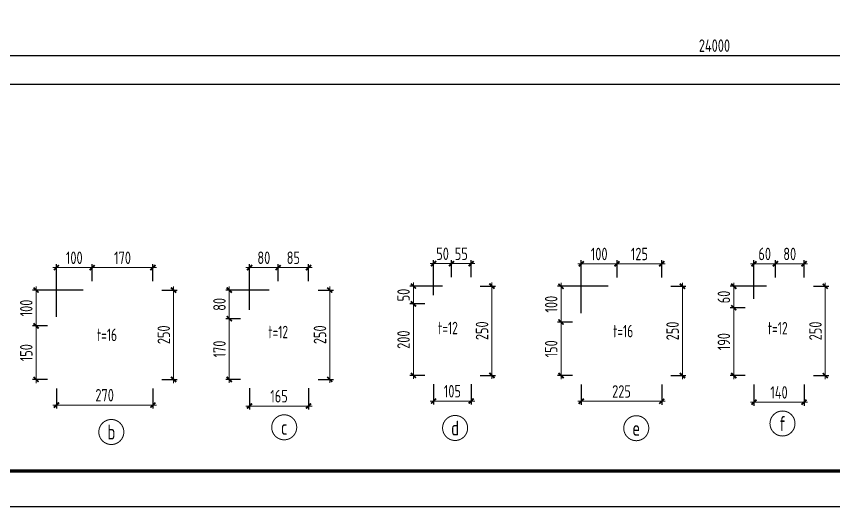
# Model space of a CAD drawing. Extents: x -2746917 to -971774, y -3334247 to -3250358.
# Drawn here: x -1029685 to -1006828, y -3316173 to -3302446 of the extents above; entities that cross this region are included whole.
import ezdxf
from ezdxf.enums import TextEntityAlignment as Align

# ---------------------------------------------------------------- set-up
doc = ezdxf.new("R2010")
doc.units = 0
doc.header["$LTSCALE"] = 1000
doc.header["$MEASUREMENT"] = 0
doc.header["$PDMODE"] = 35
doc.layers.get('0').update_dxf_attribs({"linetype": 'CONTINUOUS'})
doc.layers.get('Defpoints').update_dxf_attribs({"linetype": 'CONTINUOUS'})
for name, color, linetype in [('COLU', 7, 'CONTINUOUS'), ('DIM', 3, 'CONTINUOUS'), ('PUB_TITLE', 4, 'CONTINUOUS'), ('TEXT', 7, 'CONTINUOUS'), ('THIN', 7, 'CONTINUOUS')]:
    doc.layers.add(name, color=color, linetype=linetype)
doc.layers.add('yichutu', color=7, linetype='CONTINUOUS', true_color=0xffffff, plot=False)
doc.styles.add('TSSD_Dimension', font='tssdeng.shx', dxfattribs={"width": 0.75, "bigfont": 'Hztxt.shx'})
doc.styles.add('TSSD_Num', font='tssdeng.shx', dxfattribs={"width": 0.75, "bigfont": 'hztxt.shx'})
doc.styles.add('TSSD_Rein', font='Tssdeng.shx', dxfattribs={"width": 0.75, "bigfont": 'hztxt.shx'})
doc.dimstyles.new('TSSD_10_100', dxfattribs={"dimtxt": 350, "dimasz": 100, "dimexe": 100, "dimexo": 250, "dimgap": 100, "dimtad": 1, "dimdec": 0, "dimlfac": 0.1, "dimzin": 0, "dimdsep": 46, "dimtxsty": 'TSSD_Dimension', "dimblk": 'ARCHTICK', "dimcen": 0, "dimdle": 100, "dimclrt": 7, "dimadec": 0, "dimazin": 0, "dimtfac": 1, "dimtdec": 0, "dimtix": 1, "dimtmove": 2, "dimatfit": 3, "dimldrblk": 'ARCHTICK', "dimfxl": 1, "dimtolj": 1, "dimtzin": 0, "dimlwd": 5, "dimarcsym": 0})
doc.dimstyles.new('TSSD_50_100', dxfattribs={"dimtxt": 350, "dimasz": 100, "dimexe": 100, "dimexo": 250, "dimgap": 100, "dimtad": 1, "dimdec": 0, "dimlfac": 0.5, "dimzin": 0, "dimdsep": 46, "dimtxsty": 'TSSD_Dimension', "dimblk": 'ARCHTICK', "dimcen": 0, "dimdle": 100, "dimclrt": 7, "dimadec": 0, "dimazin": 0, "dimtfac": 1, "dimtdec": 0, "dimtix": 1, "dimtmove": 2, "dimatfit": 3, "dimfxl": 1, "dimtolj": 1, "dimtzin": 0, "dimarcsym": 0})

# ---------------------------------------------------------------- blocks, each defined once
blk = doc.blocks.new('_ArchTick')
at = {"color": 0, "const_width": 0.5}
blk.add_lwpolyline([(-0.71, -0.71), (0.71, 0.71)], dxfattribs=at)
blk = doc.blocks.new('*D20')
at = {"layer": 'Defpoints', "color": 0, "ltscale": 1.5}
for p in [(-1082161, -3302705), (-986161, -3302705), (-986161, -3304341)]:
    blk.add_point(p, dxfattribs=at)
at = {"layer": 'DIM', "color": 0, "lineweight": -2, "ltscale": 1.5}
for p, q in [((-1082161, -3302955), (-1082161, -3304441)), ((-986161, -3302955), (-986161, -3304441)), ((-1082261, -3304341), (-986061, -3304341))]:
    blk.add_line(p, q, dxfattribs=at)
at = {"layer": 'DIM', "color": 0, "lineweight": -2, "ltscale": 1.5, "xscale": 100, "yscale": 100, "zscale": 100, "rotation": 180}
blk.add_blockref('_ArchTick', (-1082161, -3304341), dxfattribs=at)
at = {"layer": 'DIM', "color": 0, "lineweight": -2, "ltscale": 1.5, "xscale": 100, "yscale": 100, "zscale": 100}
blk.add_blockref('_ArchTick', (-986161, -3304341), dxfattribs=at)
at = {"layer": 'DIM', "color": 7, "ltscale": 1.5, "insert": (-1034161, -3304066), "char_height": 350, "attachment_point": 5, "style": 'TSSD_Dimension'}
blk.add_mtext('\\A1;48000', dxfattribs=at)
blk = doc.blocks.new('*D90')
at = {"layer": 'Defpoints', "color": 0, "ltscale": 1.5}
for p in [(-1034161, -3302705), (-986161, -3302705), (-986161, -3303541)]:
    blk.add_point(p, dxfattribs=at)
at = {"layer": 'DIM', "color": 0, "lineweight": -2, "ltscale": 1.5}
for p, q in [((-1034161, -3302955), (-1034161, -3303641)), ((-986161, -3302955), (-986161, -3303641)), ((-1034261, -3303541), (-986061, -3303541))]:
    blk.add_line(p, q, dxfattribs=at)
at = {"layer": 'DIM', "color": 0, "lineweight": -2, "ltscale": 1.5, "xscale": 100, "yscale": 100, "zscale": 100, "rotation": 180}
blk.add_blockref('_ArchTick', (-1034161, -3303541), dxfattribs=at)
at = {"layer": 'DIM', "color": 0, "lineweight": -2, "ltscale": 1.5, "xscale": 100, "yscale": 100, "zscale": 100}
blk.add_blockref('_ArchTick', (-986161, -3303541), dxfattribs=at)
at = {"layer": 'DIM', "color": 7, "ltscale": 1.5, "insert": (-1010161, -3303266), "char_height": 350, "attachment_point": 5, "style": 'TSSD_Dimension'}
blk.add_mtext('\\A1;24000', dxfattribs=at)
blk = doc.blocks.new('*D850')
at = {"layer": 'Defpoints', "color": 0}
for p in [(-1018015, -3312498), (-1016965, -3312498), (-1016965, -3313216)]:
    blk.add_point(p, dxfattribs=at)
at = {"layer": 'DIM', "color": 0, "lineweight": -2}
for p, q in [((-1018015, -3312748), (-1018015, -3313316)), ((-1016965, -3312748), (-1016965, -3313316))]:
    blk.add_line(p, q, dxfattribs=at)
at = {"layer": 'DIM', "color": 0, "lineweight": 5}
blk.add_line((-1018115, -3313216), (-1016865, -3313216), dxfattribs=at)
at = {"layer": 'DIM', "color": 0, "lineweight": 5, "xscale": 100, "yscale": 100, "zscale": 100, "rotation": 180}
blk.add_blockref('_ArchTick', (-1018015, -3313216), dxfattribs=at)
at = {"layer": 'DIM', "color": 0, "lineweight": 5, "xscale": 100, "yscale": 100, "zscale": 100}
blk.add_blockref('_ArchTick', (-1016965, -3313216), dxfattribs=at)
at = {"layer": 'DIM', "color": 7, "lineweight": 5, "insert": (-1017490, -3312941), "char_height": 350, "attachment_point": 5, "style": 'TSSD_Dimension'}
blk.add_mtext('\\A1;105', dxfattribs=at)
blk = doc.blocks.new('*D851')
at = {"layer": 'Defpoints', "color": 0}
for p in [(-1016965, -3309998), (-1016965, -3312498), (-1016386, -3312498)]:
    blk.add_point(p, dxfattribs=at)
at = {"layer": 'DIM', "color": 0, "lineweight": 5}
blk.add_line((-1016386, -3309898), (-1016386, -3312598), dxfattribs=at)
at = {"layer": 'DIM', "color": 0, "lineweight": -2}
for p, q in [((-1016715, -3309998), (-1016286, -3309998)), ((-1016715, -3312498), (-1016286, -3312498))]:
    blk.add_line(p, q, dxfattribs=at)
at = {"layer": 'DIM', "color": 0, "lineweight": 5, "xscale": 100, "yscale": 100, "zscale": 100}
for p, rotation in [((-1016386, -3309998), 90), ((-1016386, -3312498), 270)]:
    blk.add_blockref('_ArchTick', p, dxfattribs=dict(at, rotation=rotation))
at = {"layer": 'DIM', "color": 7, "lineweight": 5, "insert": (-1016661, -3311248), "char_height": 350, "attachment_point": 5, "rotation": 90, "style": 'TSSD_Dimension'}
blk.add_mtext('\\A1;250', dxfattribs=at)
blk = doc.blocks.new('*D852')
at = {"layer": 'Defpoints', "color": 0}
for p in [(-1017515, -3309368), (-1017515, -3309998), (-1016965, -3309998)]:
    blk.add_point(p, dxfattribs=at)
at = {"layer": 'DIM', "color": 0, "lineweight": 5}
blk.add_line((-1016865, -3309368), (-1017615, -3309368), dxfattribs=at)
at = {"layer": 'DIM', "color": 0, "lineweight": -2}
for p, q in [((-1017515, -3309748), (-1017515, -3309268)), ((-1016965, -3309748), (-1016965, -3309268))]:
    blk.add_line(p, q, dxfattribs=at)
at = {"layer": 'DIM', "color": 0, "lineweight": 5, "xscale": 100, "yscale": 100, "zscale": 100, "rotation": 180}
blk.add_blockref('_ArchTick', (-1017515, -3309368), dxfattribs=at)
at = {"layer": 'DIM', "color": 0, "lineweight": 5, "xscale": 100, "yscale": 100, "zscale": 100}
blk.add_blockref('_ArchTick', (-1016965, -3309368), dxfattribs=at)
at = {"layer": 'DIM', "color": 7, "lineweight": 5, "insert": (-1017240, -3309093), "char_height": 350, "attachment_point": 5, "style": 'TSSD_Dimension'}
blk.add_mtext('\\A1;55', dxfattribs=at)
blk = doc.blocks.new('*D853')
at = {"layer": 'Defpoints', "color": 0}
for p in [(-1018015, -3309368), (-1017515, -3309998), (-1018015, -3310498)]:
    blk.add_point(p, dxfattribs=at)
at = {"layer": 'DIM', "color": 0, "lineweight": 5}
for p, q in [((-1018015, -3309368), (-1018115, -3309368)), ((-1017515, -3309368), (-1018015, -3309368)), ((-1017515, -3309368), (-1017415, -3309368))]:
    blk.add_line(p, q, dxfattribs=at)
at = {"layer": 'DIM', "color": 0, "lineweight": -2}
for p, q in [((-1018015, -3310248), (-1018015, -3309268)), ((-1017515, -3309748), (-1017515, -3309268))]:
    blk.add_line(p, q, dxfattribs=at)
at = {"layer": 'DIM', "color": 0, "lineweight": 5, "xscale": 100, "yscale": 100, "zscale": 100}
blk.add_blockref('_ArchTick', (-1018015, -3309368), dxfattribs=at)
at = {"layer": 'DIM', "color": 0, "lineweight": 5, "xscale": 100, "yscale": 100, "zscale": 100, "rotation": 180}
blk.add_blockref('_ArchTick', (-1017515, -3309368), dxfattribs=at)
at = {"layer": 'DIM', "color": 7, "lineweight": 5, "insert": (-1017765, -3309093), "char_height": 350, "attachment_point": 5, "style": 'TSSD_Dimension'}
blk.add_mtext('\\A1;50', dxfattribs=at)
blk = doc.blocks.new('*D854')
at = {"layer": 'Defpoints', "color": 0}
for p in [(-1018581, -3310498), (-1018015, -3310498), (-1018015, -3312498)]:
    blk.add_point(p, dxfattribs=at)
at = {"layer": 'DIM', "color": 0, "lineweight": -2}
for p, q in [((-1018265, -3310498), (-1018681, -3310498)), ((-1018265, -3312498), (-1018681, -3312498))]:
    blk.add_line(p, q, dxfattribs=at)
at = {"layer": 'DIM', "color": 0, "lineweight": 5}
blk.add_line((-1018581, -3312598), (-1018581, -3310398), dxfattribs=at)
at = {"layer": 'DIM', "color": 0, "lineweight": 5, "xscale": 100, "yscale": 100, "zscale": 100}
for p, rotation in [((-1018581, -3310498), 90), ((-1018581, -3312498), 270)]:
    blk.add_blockref('_ArchTick', p, dxfattribs=dict(at, rotation=rotation))
at = {"layer": 'DIM', "color": 7, "lineweight": 5, "insert": (-1018856, -3311498), "char_height": 350, "attachment_point": 5, "rotation": 90, "style": 'TSSD_Dimension'}
blk.add_mtext('\\A1;200', dxfattribs=at)
blk = doc.blocks.new('*D855')
at = {"layer": 'Defpoints', "color": 0}
for p in [(-1018581, -3309998), (-1017515, -3309998), (-1018015, -3310498)]:
    blk.add_point(p, dxfattribs=at)
at = {"layer": 'DIM', "color": 0, "lineweight": 5}
for p, q in [((-1018581, -3309998), (-1018581, -3309898)), ((-1018581, -3310498), (-1018581, -3309998)), ((-1018581, -3310498), (-1018581, -3310598))]:
    blk.add_line(p, q, dxfattribs=at)
at = {"layer": 'DIM', "color": 0, "lineweight": -2}
for p, q in [((-1017765, -3309998), (-1018681, -3309998)), ((-1018265, -3310498), (-1018681, -3310498))]:
    blk.add_line(p, q, dxfattribs=at)
at = {"layer": 'DIM', "color": 0, "lineweight": 5, "xscale": 100, "yscale": 100, "zscale": 100}
for p, rotation in [((-1018581, -3309998), 270), ((-1018581, -3310498), 90)]:
    blk.add_blockref('_ArchTick', p, dxfattribs=dict(at, rotation=rotation))
at = {"layer": 'DIM', "color": 7, "lineweight": 5, "insert": (-1018856, -3310248), "char_height": 350, "attachment_point": 5, "rotation": 90, "style": 'TSSD_Dimension'}
blk.add_mtext('\\A1;50', dxfattribs=at)
blk = doc.blocks.new('ts_idx1')
at = {"color": 0, "linetype": 'ByBlock', "lineweight": -2, "const_width": 0.04}
blk.add_lwpolyline([(-0.5, 0, 1), (0.5, 0, 1)], format="xyb", close=True, dxfattribs=at)
at = {"color": 0, "linetype": 'ByBlock', "lineweight": -2, "style": 'TSSD_Num', "width": 0.75}
blk.add_attdef('A', text='', height=0.6, dxfattribs=at).set_placement((0, 0), align=Align.MIDDLE_CENTER)
blk = doc.blocks.new('*D856')
at = {"layer": 'Defpoints', "color": 0}
for p in [(-1013885, -3312504), (-1011635, -3312504), (-1011635, -3313222)]:
    blk.add_point(p, dxfattribs=at)
at = {"layer": 'DIM', "color": 0, "lineweight": -2}
for p, q in [((-1013885, -3312754), (-1013885, -3313322)), ((-1011635, -3312754), (-1011635, -3313322))]:
    blk.add_line(p, q, dxfattribs=at)
at = {"layer": 'DIM', "color": 0, "lineweight": 5}
blk.add_line((-1013985, -3313222), (-1011535, -3313222), dxfattribs=at)
at = {"layer": 'DIM', "color": 0, "lineweight": 5, "xscale": 100, "yscale": 100, "zscale": 100, "rotation": 180}
blk.add_blockref('_ArchTick', (-1013885, -3313222), dxfattribs=at)
at = {"layer": 'DIM', "color": 0, "lineweight": 5, "xscale": 100, "yscale": 100, "zscale": 100}
blk.add_blockref('_ArchTick', (-1011635, -3313222), dxfattribs=at)
at = {"layer": 'DIM', "color": 7, "lineweight": 5, "insert": (-1012760, -3312947), "char_height": 350, "attachment_point": 5, "style": 'TSSD_Dimension'}
blk.add_mtext('\\A1;225', dxfattribs=at)
blk = doc.blocks.new('*D857')
at = {"layer": 'Defpoints', "color": 0}
for p in [(-1011635, -3310004), (-1011635, -3312504), (-1011057, -3312504)]:
    blk.add_point(p, dxfattribs=at)
at = {"layer": 'DIM', "color": 0, "lineweight": 5}
blk.add_line((-1011057, -3309904), (-1011057, -3312604), dxfattribs=at)
at = {"layer": 'DIM', "color": 0, "lineweight": -2}
for p, q in [((-1011385, -3310004), (-1010957, -3310004)), ((-1011385, -3312504), (-1010957, -3312504))]:
    blk.add_line(p, q, dxfattribs=at)
at = {"layer": 'DIM', "color": 0, "lineweight": 5, "xscale": 100, "yscale": 100, "zscale": 100}
for p, rotation in [((-1011057, -3310004), 90), ((-1011057, -3312504), 270)]:
    blk.add_blockref('_ArchTick', p, dxfattribs=dict(at, rotation=rotation))
at = {"layer": 'DIM', "color": 7, "lineweight": 5, "insert": (-1011332, -3311254), "char_height": 350, "attachment_point": 5, "rotation": 90, "style": 'TSSD_Dimension'}
blk.add_mtext('\\A1;250', dxfattribs=at)
blk = doc.blocks.new('*D858')
at = {"layer": 'Defpoints', "color": 0}
for p in [(-1012885, -3309374), (-1012885, -3310004), (-1011635, -3310004)]:
    blk.add_point(p, dxfattribs=at)
at = {"layer": 'DIM', "color": 0, "lineweight": 5}
blk.add_line((-1011535, -3309374), (-1012985, -3309374), dxfattribs=at)
at = {"layer": 'DIM', "color": 0, "lineweight": -2}
for p, q in [((-1012885, -3309754), (-1012885, -3309274)), ((-1011635, -3309754), (-1011635, -3309274))]:
    blk.add_line(p, q, dxfattribs=at)
at = {"layer": 'DIM', "color": 0, "lineweight": 5, "xscale": 100, "yscale": 100, "zscale": 100, "rotation": 180}
blk.add_blockref('_ArchTick', (-1012885, -3309374), dxfattribs=at)
at = {"layer": 'DIM', "color": 0, "lineweight": 5, "xscale": 100, "yscale": 100, "zscale": 100}
blk.add_blockref('_ArchTick', (-1011635, -3309374), dxfattribs=at)
at = {"layer": 'DIM', "color": 7, "lineweight": 5, "insert": (-1012260, -3309099), "char_height": 350, "attachment_point": 5, "style": 'TSSD_Dimension'}
blk.add_mtext('\\A1;125', dxfattribs=at)
blk = doc.blocks.new('*D859')
at = {"layer": 'Defpoints', "color": 0}
for p in [(-1013885, -3309374), (-1012885, -3310004), (-1013885, -3311004)]:
    blk.add_point(p, dxfattribs=at)
at = {"layer": 'DIM', "color": 0, "lineweight": 5}
blk.add_line((-1012785, -3309374), (-1013985, -3309374), dxfattribs=at)
at = {"layer": 'DIM', "color": 0, "lineweight": -2}
for p, q in [((-1013885, -3310754), (-1013885, -3309274)), ((-1012885, -3309754), (-1012885, -3309274))]:
    blk.add_line(p, q, dxfattribs=at)
at = {"layer": 'DIM', "color": 0, "lineweight": 5, "xscale": 100, "yscale": 100, "zscale": 100, "rotation": 180}
blk.add_blockref('_ArchTick', (-1013885, -3309374), dxfattribs=at)
at = {"layer": 'DIM', "color": 0, "lineweight": 5, "xscale": 100, "yscale": 100, "zscale": 100}
blk.add_blockref('_ArchTick', (-1012885, -3309374), dxfattribs=at)
at = {"layer": 'DIM', "color": 7, "lineweight": 5, "insert": (-1013385, -3309099), "char_height": 350, "attachment_point": 5, "style": 'TSSD_Dimension'}
blk.add_mtext('\\A1;100', dxfattribs=at)
blk = doc.blocks.new('*D860')
at = {"layer": 'Defpoints', "color": 0}
for p in [(-1014452, -3311004), (-1013885, -3311004), (-1013885, -3312504)]:
    blk.add_point(p, dxfattribs=at)
at = {"layer": 'DIM', "color": 0, "lineweight": -2}
for p, q in [((-1014135, -3311004), (-1014552, -3311004)), ((-1014135, -3312504), (-1014552, -3312504))]:
    blk.add_line(p, q, dxfattribs=at)
at = {"layer": 'DIM', "color": 0, "lineweight": 5}
blk.add_line((-1014452, -3312604), (-1014452, -3310904), dxfattribs=at)
at = {"layer": 'DIM', "color": 0, "lineweight": 5, "xscale": 100, "yscale": 100, "zscale": 100}
for p, rotation in [((-1014452, -3311004), 90), ((-1014452, -3312504), 270)]:
    blk.add_blockref('_ArchTick', p, dxfattribs=dict(at, rotation=rotation))
at = {"layer": 'DIM', "color": 7, "lineweight": 5, "insert": (-1014727, -3311754), "char_height": 350, "attachment_point": 5, "rotation": 90, "style": 'TSSD_Dimension'}
blk.add_mtext('\\A1;150', dxfattribs=at)
blk = doc.blocks.new('*D861')
at = {"layer": 'Defpoints', "color": 0}
for p in [(-1014452, -3310004), (-1012885, -3310004), (-1013885, -3311004)]:
    blk.add_point(p, dxfattribs=at)
at = {"layer": 'DIM', "color": 0, "lineweight": 5}
blk.add_line((-1014452, -3311104), (-1014452, -3309904), dxfattribs=at)
at = {"layer": 'DIM', "color": 0, "lineweight": -2}
for p, q in [((-1013135, -3310004), (-1014552, -3310004)), ((-1014135, -3311004), (-1014552, -3311004))]:
    blk.add_line(p, q, dxfattribs=at)
at = {"layer": 'DIM', "color": 0, "lineweight": 5, "xscale": 100, "yscale": 100, "zscale": 100}
for p, rotation in [((-1014452, -3310004), 90), ((-1014452, -3311004), 270)]:
    blk.add_blockref('_ArchTick', p, dxfattribs=dict(at, rotation=rotation))
at = {"layer": 'DIM', "color": 7, "lineweight": 5, "insert": (-1014727, -3310504), "char_height": 350, "attachment_point": 5, "rotation": 90, "style": 'TSSD_Dimension'}
blk.add_mtext('\\A1;100', dxfattribs=at)
blk = doc.blocks.new('*D862')
at = {"layer": 'Defpoints', "color": 0}
for p in [(-1007641, -3310003), (-1007641, -3312503), (-1007062, -3312503)]:
    blk.add_point(p, dxfattribs=at)
at = {"layer": 'DIM', "color": 0, "lineweight": 5}
blk.add_line((-1007062, -3309903), (-1007062, -3312603), dxfattribs=at)
at = {"layer": 'DIM', "color": 0, "lineweight": -2}
for p, q in [((-1007391, -3310003), (-1006962, -3310003)), ((-1007391, -3312503), (-1006962, -3312503))]:
    blk.add_line(p, q, dxfattribs=at)
at = {"layer": 'DIM', "color": 0, "lineweight": 5, "xscale": 100, "yscale": 100, "zscale": 100}
for p, rotation in [((-1007062, -3310003), 90), ((-1007062, -3312503), 270)]:
    blk.add_blockref('_ArchTick', p, dxfattribs=dict(at, rotation=rotation))
at = {"layer": 'DIM', "color": 7, "lineweight": 5, "insert": (-1007337, -3311253), "char_height": 350, "attachment_point": 5, "rotation": 90, "style": 'TSSD_Dimension'}
blk.add_mtext('\\A1;250', dxfattribs=at)
blk = doc.blocks.new('*D863')
at = {"layer": 'Defpoints', "color": 0}
for p in [(-1009056, -3309373), (-1008456, -3310003), (-1009056, -3310603)]:
    blk.add_point(p, dxfattribs=at)
at = {"layer": 'DIM', "color": 0, "lineweight": 5}
blk.add_line((-1008356, -3309373), (-1009156, -3309373), dxfattribs=at)
at = {"layer": 'DIM', "color": 0, "lineweight": -2}
for p, q in [((-1009056, -3310353), (-1009056, -3309273)), ((-1008456, -3309753), (-1008456, -3309273))]:
    blk.add_line(p, q, dxfattribs=at)
at = {"layer": 'DIM', "color": 0, "lineweight": 5, "xscale": 100, "yscale": 100, "zscale": 100, "rotation": 180}
blk.add_blockref('_ArchTick', (-1009056, -3309373), dxfattribs=at)
at = {"layer": 'DIM', "color": 0, "lineweight": 5, "xscale": 100, "yscale": 100, "zscale": 100}
blk.add_blockref('_ArchTick', (-1008456, -3309373), dxfattribs=at)
at = {"layer": 'DIM', "color": 7, "lineweight": 5, "insert": (-1008756, -3309098), "char_height": 350, "attachment_point": 5, "style": 'TSSD_Dimension'}
blk.add_mtext('\\A1;60', dxfattribs=at)
blk = doc.blocks.new('*D864')
at = {"layer": 'Defpoints', "color": 0}
for p in [(-1009622, -3310603), (-1009056, -3310603), (-1009056, -3312503)]:
    blk.add_point(p, dxfattribs=at)
at = {"layer": 'DIM', "color": 0, "lineweight": 5}
blk.add_line((-1009622, -3312603), (-1009622, -3310503), dxfattribs=at)
at = {"layer": 'DIM', "color": 0, "lineweight": -2}
for p, q in [((-1009306, -3310603), (-1009722, -3310603)), ((-1009306, -3312503), (-1009722, -3312503))]:
    blk.add_line(p, q, dxfattribs=at)
at = {"layer": 'DIM', "color": 0, "lineweight": 5, "xscale": 100, "yscale": 100, "zscale": 100}
for p, rotation in [((-1009622, -3310603), 90), ((-1009622, -3312503), 270)]:
    blk.add_blockref('_ArchTick', p, dxfattribs=dict(at, rotation=rotation))
at = {"layer": 'DIM', "color": 7, "lineweight": 5, "insert": (-1009897, -3311553), "char_height": 350, "attachment_point": 5, "rotation": 90, "style": 'TSSD_Dimension'}
blk.add_mtext('\\A1;190', dxfattribs=at)
blk = doc.blocks.new('*D865')
at = {"layer": 'Defpoints', "color": 0}
for p in [(-1009622, -3310003), (-1008456, -3310003), (-1009056, -3310603)]:
    blk.add_point(p, dxfattribs=at)
at = {"layer": 'DIM', "color": 0, "lineweight": 5}
blk.add_line((-1009622, -3310703), (-1009622, -3309903), dxfattribs=at)
at = {"layer": 'DIM', "color": 0, "lineweight": -2}
for p, q in [((-1008706, -3310003), (-1009722, -3310003)), ((-1009306, -3310603), (-1009722, -3310603))]:
    blk.add_line(p, q, dxfattribs=at)
at = {"layer": 'DIM', "color": 0, "lineweight": 5, "xscale": 100, "yscale": 100, "zscale": 100}
for p, rotation in [((-1009622, -3310003), 90), ((-1009622, -3310603), 270)]:
    blk.add_blockref('_ArchTick', p, dxfattribs=dict(at, rotation=rotation))
at = {"layer": 'DIM', "color": 7, "lineweight": 5, "insert": (-1009897, -3310303), "char_height": 350, "attachment_point": 5, "rotation": 90, "style": 'TSSD_Dimension'}
blk.add_mtext('\\A1;60', dxfattribs=at)
blk = doc.blocks.new('*D866')
at = {"layer": 'Defpoints', "color": 0, "ltscale": 1.5}
for p in [(-1007656, -3309373), (-1008456, -3310003), (-1007656, -3310003)]:
    blk.add_point(p, dxfattribs=at)
at = {"layer": 'DIM', "color": 0, "lineweight": 5, "ltscale": 1.5}
blk.add_line((-1008556, -3309373), (-1007556, -3309373), dxfattribs=at)
at = {"layer": 'DIM', "color": 0, "lineweight": -2, "ltscale": 1.5}
for p, q in [((-1008456, -3309753), (-1008456, -3309273)), ((-1007656, -3309753), (-1007656, -3309273))]:
    blk.add_line(p, q, dxfattribs=at)
at = {"layer": 'DIM', "color": 0, "lineweight": 5, "ltscale": 1.5, "xscale": 100, "yscale": 100, "zscale": 100, "rotation": 180}
blk.add_blockref('_ArchTick', (-1008456, -3309373), dxfattribs=at)
at = {"layer": 'DIM', "color": 0, "lineweight": 5, "ltscale": 1.5, "xscale": 100, "yscale": 100, "zscale": 100}
blk.add_blockref('_ArchTick', (-1007656, -3309373), dxfattribs=at)
at = {"layer": 'DIM', "color": 7, "lineweight": 5, "ltscale": 1.5, "insert": (-1008056, -3309098), "char_height": 350, "attachment_point": 5, "style": 'TSSD_Dimension'}
blk.add_mtext('\\A1;80', dxfattribs=at)
blk = doc.blocks.new('*D867')
at = {"layer": 'Defpoints', "color": 0, "ltscale": 1.5}
for p in [(-1009056, -3312503), (-1007656, -3312503), (-1007656, -3313249)]:
    blk.add_point(p, dxfattribs=at)
at = {"layer": 'DIM', "color": 0, "lineweight": -2, "ltscale": 1.5}
for p, q in [((-1009056, -3312753), (-1009056, -3313349)), ((-1007656, -3312753), (-1007656, -3313349))]:
    blk.add_line(p, q, dxfattribs=at)
at = {"layer": 'DIM', "color": 0, "lineweight": 5, "ltscale": 1.5}
blk.add_line((-1009156, -3313249), (-1007556, -3313249), dxfattribs=at)
at = {"layer": 'DIM', "color": 0, "lineweight": 5, "ltscale": 1.5, "xscale": 100, "yscale": 100, "zscale": 100, "rotation": 180}
blk.add_blockref('_ArchTick', (-1009056, -3313249), dxfattribs=at)
at = {"layer": 'DIM', "color": 0, "lineweight": 5, "ltscale": 1.5, "xscale": 100, "yscale": 100, "zscale": 100}
blk.add_blockref('_ArchTick', (-1007656, -3313249), dxfattribs=at)
at = {"layer": 'DIM', "color": 7, "lineweight": 5, "ltscale": 1.5, "insert": (-1008356, -3312974), "char_height": 350, "attachment_point": 5, "style": 'TSSD_Dimension'}
blk.add_mtext('\\A1;140', dxfattribs=at)
blk = doc.blocks.new('*D1353')
at = {"layer": 'Defpoints', "color": 0}
for p in [(-1028565, -3312611), (-1025865, -3312611), (-1025865, -3313328)]:
    blk.add_point(p, dxfattribs=at)
at = {"layer": 'DIM', "color": 0, "lineweight": -2}
for p, q in [((-1028565, -3312861), (-1028565, -3313428)), ((-1025865, -3312861), (-1025865, -3313428))]:
    blk.add_line(p, q, dxfattribs=at)
at = {"layer": 'DIM', "color": 0, "lineweight": 5}
blk.add_line((-1028665, -3313328), (-1025765, -3313328), dxfattribs=at)
at = {"layer": 'DIM', "color": 0, "lineweight": 5, "xscale": 100, "yscale": 100, "zscale": 100, "rotation": 180}
blk.add_blockref('_ArchTick', (-1028565, -3313328), dxfattribs=at)
at = {"layer": 'DIM', "color": 0, "lineweight": 5, "xscale": 100, "yscale": 100, "zscale": 100}
blk.add_blockref('_ArchTick', (-1025865, -3313328), dxfattribs=at)
at = {"layer": 'DIM', "color": 7, "lineweight": 5, "insert": (-1027215, -3313053), "char_height": 350, "attachment_point": 5, "style": 'TSSD_Dimension'}
blk.add_mtext('\\A1;270', dxfattribs=at)
blk = doc.blocks.new('*D1354')
at = {"layer": 'Defpoints', "color": 0}
for p in [(-1025865, -3310111), (-1025865, -3312611), (-1025287, -3312611)]:
    blk.add_point(p, dxfattribs=at)
at = {"layer": 'DIM', "color": 0, "lineweight": -2}
for p, q in [((-1025615, -3310111), (-1025187, -3310111)), ((-1025615, -3312611), (-1025187, -3312611))]:
    blk.add_line(p, q, dxfattribs=at)
at = {"layer": 'DIM', "color": 0, "lineweight": 5}
blk.add_line((-1025287, -3310011), (-1025287, -3312711), dxfattribs=at)
at = {"layer": 'DIM', "color": 0, "lineweight": 5, "xscale": 100, "yscale": 100, "zscale": 100}
for p, rotation in [((-1025287, -3310111), 90), ((-1025287, -3312611), 270)]:
    blk.add_blockref('_ArchTick', p, dxfattribs=dict(at, rotation=rotation))
at = {"layer": 'DIM', "color": 7, "lineweight": 5, "insert": (-1025562, -3311361), "char_height": 350, "attachment_point": 5, "rotation": 90, "style": 'TSSD_Dimension'}
blk.add_mtext('\\A1;250', dxfattribs=at)
blk = doc.blocks.new('*D1355')
at = {"layer": 'Defpoints', "color": 0}
for p in [(-1027565, -3309481), (-1027565, -3310111), (-1025865, -3310111)]:
    blk.add_point(p, dxfattribs=at)
at = {"layer": 'DIM', "color": 0, "lineweight": -2}
for p, q in [((-1027565, -3309861), (-1027565, -3309381)), ((-1025865, -3309861), (-1025865, -3309381))]:
    blk.add_line(p, q, dxfattribs=at)
at = {"layer": 'DIM', "color": 0, "lineweight": 5}
blk.add_line((-1025765, -3309481), (-1027665, -3309481), dxfattribs=at)
at = {"layer": 'DIM', "color": 0, "lineweight": 5, "xscale": 100, "yscale": 100, "zscale": 100, "rotation": 180}
blk.add_blockref('_ArchTick', (-1027565, -3309481), dxfattribs=at)
at = {"layer": 'DIM', "color": 0, "lineweight": 5, "xscale": 100, "yscale": 100, "zscale": 100}
blk.add_blockref('_ArchTick', (-1025865, -3309481), dxfattribs=at)
at = {"layer": 'DIM', "color": 7, "lineweight": 5, "insert": (-1026715, -3309206), "char_height": 350, "attachment_point": 5, "style": 'TSSD_Dimension'}
blk.add_mtext('\\A1;170', dxfattribs=at)
blk = doc.blocks.new('*D1356')
at = {"layer": 'Defpoints', "color": 0}
for p in [(-1028565, -3309481), (-1027565, -3310111), (-1028565, -3311111)]:
    blk.add_point(p, dxfattribs=at)
at = {"layer": 'DIM', "color": 0, "lineweight": -2}
for p, q in [((-1028565, -3310861), (-1028565, -3309381)), ((-1027565, -3309861), (-1027565, -3309381))]:
    blk.add_line(p, q, dxfattribs=at)
at = {"layer": 'DIM', "color": 0, "lineweight": 5}
blk.add_line((-1027465, -3309481), (-1028665, -3309481), dxfattribs=at)
at = {"layer": 'DIM', "color": 0, "lineweight": 5, "xscale": 100, "yscale": 100, "zscale": 100, "rotation": 180}
blk.add_blockref('_ArchTick', (-1028565, -3309481), dxfattribs=at)
at = {"layer": 'DIM', "color": 0, "lineweight": 5, "xscale": 100, "yscale": 100, "zscale": 100}
blk.add_blockref('_ArchTick', (-1027565, -3309481), dxfattribs=at)
at = {"layer": 'DIM', "color": 7, "lineweight": 5, "insert": (-1028065, -3309206), "char_height": 350, "attachment_point": 5, "style": 'TSSD_Dimension'}
blk.add_mtext('\\A1;100', dxfattribs=at)
blk = doc.blocks.new('*D1357')
at = {"layer": 'Defpoints', "color": 0}
for p in [(-1029132, -3311111), (-1028565, -3311111), (-1028565, -3312611)]:
    blk.add_point(p, dxfattribs=at)
at = {"layer": 'DIM', "color": 0, "lineweight": 5}
blk.add_line((-1029132, -3312711), (-1029132, -3311011), dxfattribs=at)
at = {"layer": 'DIM', "color": 0, "lineweight": -2}
for p, q in [((-1028815, -3311111), (-1029232, -3311111)), ((-1028815, -3312611), (-1029232, -3312611))]:
    blk.add_line(p, q, dxfattribs=at)
at = {"layer": 'DIM', "color": 0, "lineweight": 5, "xscale": 100, "yscale": 100, "zscale": 100}
for p, rotation in [((-1029132, -3311111), 90), ((-1029132, -3312611), 270)]:
    blk.add_blockref('_ArchTick', p, dxfattribs=dict(at, rotation=rotation))
at = {"layer": 'DIM', "color": 7, "lineweight": 5, "insert": (-1029407, -3311861), "char_height": 350, "attachment_point": 5, "rotation": 90, "style": 'TSSD_Dimension'}
blk.add_mtext('\\A1;150', dxfattribs=at)
blk = doc.blocks.new('*D1358')
at = {"layer": 'Defpoints', "color": 0}
for p in [(-1029132, -3310111), (-1027565, -3310111), (-1028565, -3311111)]:
    blk.add_point(p, dxfattribs=at)
at = {"layer": 'DIM', "color": 0, "lineweight": -2}
for p, q in [((-1027815, -3310111), (-1029232, -3310111)), ((-1028815, -3311111), (-1029232, -3311111))]:
    blk.add_line(p, q, dxfattribs=at)
at = {"layer": 'DIM', "color": 0, "lineweight": 5}
blk.add_line((-1029132, -3311211), (-1029132, -3310011), dxfattribs=at)
at = {"layer": 'DIM', "color": 0, "lineweight": 5, "xscale": 100, "yscale": 100, "zscale": 100}
for p, rotation in [((-1029132, -3310111), 90), ((-1029132, -3311111), 270)]:
    blk.add_blockref('_ArchTick', p, dxfattribs=dict(at, rotation=rotation))
at = {"layer": 'DIM', "color": 7, "lineweight": 5, "insert": (-1029407, -3310611), "char_height": 350, "attachment_point": 5, "rotation": 90, "style": 'TSSD_Dimension'}
blk.add_mtext('\\A1;100', dxfattribs=at)
blk = doc.blocks.new('*D1359')
at = {"layer": 'Defpoints', "color": 0}
for p in [(-1021498, -3310110), (-1021498, -3312610), (-1020919, -3312610)]:
    blk.add_point(p, dxfattribs=at)
at = {"layer": 'DIM', "color": 0, "lineweight": -2}
for p, q in [((-1021248, -3310110), (-1020819, -3310110)), ((-1021248, -3312610), (-1020819, -3312610))]:
    blk.add_line(p, q, dxfattribs=at)
at = {"layer": 'DIM', "color": 0, "lineweight": 5}
blk.add_line((-1020919, -3310010), (-1020919, -3312710), dxfattribs=at)
at = {"layer": 'DIM', "color": 0, "lineweight": 5, "xscale": 100, "yscale": 100, "zscale": 100}
for p, rotation in [((-1020919, -3310110), 90), ((-1020919, -3312610), 270)]:
    blk.add_blockref('_ArchTick', p, dxfattribs=dict(at, rotation=rotation))
at = {"layer": 'DIM', "color": 7, "lineweight": 5, "insert": (-1021194, -3311360), "char_height": 350, "attachment_point": 5, "rotation": 90, "style": 'TSSD_Dimension'}
blk.add_mtext('\\A1;250', dxfattribs=at)
blk = doc.blocks.new('*D1360')
at = {"layer": 'Defpoints', "color": 0}
for p in [(-1023163, -3309480), (-1022363, -3310110), (-1023163, -3310910)]:
    blk.add_point(p, dxfattribs=at)
at = {"layer": 'DIM', "color": 0, "lineweight": -2}
for p, q in [((-1023163, -3310660), (-1023163, -3309380)), ((-1022363, -3309860), (-1022363, -3309380))]:
    blk.add_line(p, q, dxfattribs=at)
at = {"layer": 'DIM', "color": 0, "lineweight": 5}
blk.add_line((-1022263, -3309480), (-1023263, -3309480), dxfattribs=at)
at = {"layer": 'DIM', "color": 0, "lineweight": 5, "xscale": 100, "yscale": 100, "zscale": 100, "rotation": 180}
blk.add_blockref('_ArchTick', (-1023163, -3309480), dxfattribs=at)
at = {"layer": 'DIM', "color": 0, "lineweight": 5, "xscale": 100, "yscale": 100, "zscale": 100}
blk.add_blockref('_ArchTick', (-1022363, -3309480), dxfattribs=at)
at = {"layer": 'DIM', "color": 7, "lineweight": 5, "insert": (-1022763, -3309205), "char_height": 350, "attachment_point": 5, "style": 'TSSD_Dimension'}
blk.add_mtext('\\A1;80', dxfattribs=at)
blk = doc.blocks.new('*D1361')
at = {"layer": 'Defpoints', "color": 0}
for p in [(-1023729, -3310910), (-1023163, -3310910), (-1023163, -3312610)]:
    blk.add_point(p, dxfattribs=at)
at = {"layer": 'DIM', "color": 0, "lineweight": 5}
blk.add_line((-1023729, -3312710), (-1023729, -3310810), dxfattribs=at)
at = {"layer": 'DIM', "color": 0, "lineweight": -2}
for p, q in [((-1023413, -3310910), (-1023829, -3310910)), ((-1023413, -3312610), (-1023829, -3312610))]:
    blk.add_line(p, q, dxfattribs=at)
at = {"layer": 'DIM', "color": 0, "lineweight": 5, "xscale": 100, "yscale": 100, "zscale": 100}
for p, rotation in [((-1023729, -3310910), 90), ((-1023729, -3312610), 270)]:
    blk.add_blockref('_ArchTick', p, dxfattribs=dict(at, rotation=rotation))
at = {"layer": 'DIM', "color": 7, "lineweight": 5, "insert": (-1024004, -3311760), "char_height": 350, "attachment_point": 5, "rotation": 90, "style": 'TSSD_Dimension'}
blk.add_mtext('\\A1;170', dxfattribs=at)
blk = doc.blocks.new('*D1362')
at = {"layer": 'Defpoints', "color": 0}
for p in [(-1023729, -3310110), (-1022363, -3310110), (-1023163, -3310910)]:
    blk.add_point(p, dxfattribs=at)
at = {"layer": 'DIM', "color": 0, "lineweight": -2}
for p, q in [((-1022613, -3310110), (-1023829, -3310110)), ((-1023413, -3310910), (-1023829, -3310910))]:
    blk.add_line(p, q, dxfattribs=at)
at = {"layer": 'DIM', "color": 0, "lineweight": 5}
blk.add_line((-1023729, -3311010), (-1023729, -3310010), dxfattribs=at)
at = {"layer": 'DIM', "color": 0, "lineweight": 5, "xscale": 100, "yscale": 100, "zscale": 100}
for p, rotation in [((-1023729, -3310110), 90), ((-1023729, -3310910), 270)]:
    blk.add_blockref('_ArchTick', p, dxfattribs=dict(at, rotation=rotation))
at = {"layer": 'DIM', "color": 7, "lineweight": 5, "insert": (-1024004, -3310510), "char_height": 350, "attachment_point": 5, "rotation": 90, "style": 'TSSD_Dimension'}
blk.add_mtext('\\A1;80', dxfattribs=at)
blk = doc.blocks.new('*D1363')
at = {"layer": 'Defpoints', "color": 0, "ltscale": 1.5}
for p in [(-1021513, -3309480), (-1022363, -3310110), (-1021513, -3310110)]:
    blk.add_point(p, dxfattribs=at)
at = {"layer": 'DIM', "color": 0, "lineweight": -2, "ltscale": 1.5}
for p, q in [((-1022363, -3309860), (-1022363, -3309380)), ((-1021513, -3309860), (-1021513, -3309380))]:
    blk.add_line(p, q, dxfattribs=at)
at = {"layer": 'DIM', "color": 0, "lineweight": 5, "ltscale": 1.5}
blk.add_line((-1022463, -3309480), (-1021413, -3309480), dxfattribs=at)
at = {"layer": 'DIM', "color": 0, "lineweight": 5, "ltscale": 1.5, "xscale": 100, "yscale": 100, "zscale": 100, "rotation": 180}
blk.add_blockref('_ArchTick', (-1022363, -3309480), dxfattribs=at)
at = {"layer": 'DIM', "color": 0, "lineweight": 5, "ltscale": 1.5, "xscale": 100, "yscale": 100, "zscale": 100}
blk.add_blockref('_ArchTick', (-1021513, -3309480), dxfattribs=at)
at = {"layer": 'DIM', "color": 7, "lineweight": 5, "ltscale": 1.5, "insert": (-1021938, -3309205), "char_height": 350, "attachment_point": 5, "style": 'TSSD_Dimension'}
blk.add_mtext('\\A1;85', dxfattribs=at)
blk = doc.blocks.new('*D1364')
at = {"layer": 'Defpoints', "color": 0, "ltscale": 1.5}
for p in [(-1023163, -3312610), (-1021513, -3312610), (-1021513, -3313355)]:
    blk.add_point(p, dxfattribs=at)
at = {"layer": 'DIM', "color": 0, "lineweight": -2, "ltscale": 1.5}
for p, q in [((-1023163, -3312860), (-1023163, -3313455)), ((-1021513, -3312860), (-1021513, -3313455))]:
    blk.add_line(p, q, dxfattribs=at)
at = {"layer": 'DIM', "color": 0, "lineweight": 5, "ltscale": 1.5}
blk.add_line((-1023263, -3313355), (-1021413, -3313355), dxfattribs=at)
at = {"layer": 'DIM', "color": 0, "lineweight": 5, "ltscale": 1.5, "xscale": 100, "yscale": 100, "zscale": 100, "rotation": 180}
blk.add_blockref('_ArchTick', (-1023163, -3313355), dxfattribs=at)
at = {"layer": 'DIM', "color": 0, "lineweight": 5, "ltscale": 1.5, "xscale": 100, "yscale": 100, "zscale": 100}
blk.add_blockref('_ArchTick', (-1021513, -3313355), dxfattribs=at)
at = {"layer": 'DIM', "color": 7, "lineweight": 5, "ltscale": 1.5, "insert": (-1022338, -3313080), "char_height": 350, "attachment_point": 5, "style": 'TSSD_Dimension'}
blk.add_mtext('\\A1;165', dxfattribs=at)
blk = doc.blocks.new('yct-1189-420-118900-42000-100-2008.0')
at = {"layer": 'yichutu', "color": 7, "true_color": 0xffffff}
blk.add_lwpolyline([(0, 0), (0, 42000), (118900, 42000), (118900, 0)], close=True, dxfattribs=at)
blk = doc.blocks.new('A$C3E121A49')
at = {"layer": 'PUB_TITLE'}
blk.add_lwpolyline([(-114817, -12301), (-114817, 29699), (4083, 29699), (4083, -12301)], close=True, dxfattribs=at)
at = {"layer": 'PUB_TITLE', "const_width": 100}
blk.add_lwpolyline([(3083, -11301), (3083, 28699), (-114103, 28699), (-114103, -11301), (3083, -11301)], dxfattribs=at)

msp = doc.modelspace()

# ---------------------------------------------------------------- linework, layer by layer
at = {"layer": 'COLU', "linetype": 'ByBlock', "lineweight": 5, "const_width": 0.001}
for points in [[(-1028565.36, -3312610.67), (-1025865.36, -3312610.67), (-1025865.36, -3310110.67), (-1027565.36, -3310110.67), (-1028565.36, -3311110.67), (-1028565.36, -3312610.67)], [(-1023162.65, -3312609.75), (-1021512.65, -3312609.75), (-1021512.65, -3310109.75), (-1022362.65, -3310109.75), (-1023162.65, -3310909.75), (-1023162.65, -3312609.75)], [(-1018014.74, -3312497.97), (-1016964.74, -3312497.97), (-1016964.74, -3309997.97), (-1017514.74, -3309997.97), (-1018014.74, -3310497.97), (-1018014.74, -3312497.97)], [(-1013884.89, -3312504.08), (-1011634.89, -3312504.08), (-1011634.89, -3310004.08), (-1012884.89, -3310004.08), (-1013884.89, -3311004.08), (-1013884.89, -3312504.08)], [(-1009055.7, -3312503.16), (-1007655.7, -3312503.16), (-1007655.7, -3310003.16), (-1008455.7, -3310003.16), (-1009055.7, -3310603.16), (-1009055.7, -3312503.16)]]:
    msp.add_lwpolyline(points, dxfattribs=at)

# ---------------------------------------------------------------- block references
at = {"ltscale": 1.5}
msp.add_blockref('A$C3E121A49', (-975857.62, -3303872.21), dxfattribs=at)
at = {"layer": 'THIN'}
ref = msp.add_blockref('ts_idx1', (-1008258.44, -3313844.73), dxfattribs=dict(at, xscale=699.9999860001262, yscale=699.9999859998934, zscale=699.9999860000003))
ref.add_attrib('2', 'f', dxfattribs={"height": 420, "style": 'TSSD_Num', "width": 0.75}).set_placement((-1008258.44, -3313844.73), align=Align.MIDDLE_CENTER)
ref = msp.add_blockref('ts_idx1', (-1027028.47, -3314082.82), dxfattribs=dict(at, xscale=699.9999860001262, yscale=699.9999859998934, zscale=699.9999860000003))
ref.add_attrib('2', 'b', dxfattribs={"height": 420, "style": 'TSSD_Num', "width": 0.75}).set_placement((-1027028.47, -3314082.82), align=Align.MIDDLE_CENTER)
ref = msp.add_blockref('ts_idx1', (-1022193.57, -3313951.32), dxfattribs=dict(at, xscale=699.9999860001262, yscale=699.9999859998934, zscale=699.9999860000003))
ref.add_attrib('2', 'c', dxfattribs={"height": 420, "style": 'TSSD_Num', "width": 0.75}).set_placement((-1022193.57, -3313951.32), align=Align.MIDDLE_CENTER)
ref = msp.add_blockref('ts_idx1', (-1017414.13, -3313970.12), dxfattribs=dict(at, xscale=699.9999860001262, yscale=699.9999859998934, zscale=699.9999860000003))
ref.add_attrib('2', 'd', dxfattribs={"height": 420, "style": 'TSSD_Num', "width": 0.75}).set_placement((-1017414.13, -3313970.12), align=Align.MIDDLE_CENTER)
ref = msp.add_blockref('ts_idx1', (-1012348.01, -3313976.23), dxfattribs=dict(at, xscale=699.9999860001262, yscale=699.9999859998934, zscale=699.9999860000003))
ref.add_attrib('2', 'e', dxfattribs={"height": 420, "style": 'TSSD_Num', "width": 0.75}).set_placement((-1012348.01, -3313976.23), align=Align.MIDDLE_CENTER)
at = {"layer": 'yichutu'}
msp.add_blockref('yct-1189-420-118900-42000-100-2008.0', (-1090674.35, -3316173.05), dxfattribs=at)

# ---------------------------------------------------------------- texts
at = {"layer": 'TEXT', "lineweight": 5, "style": 'TSSD_Rein', "width": 0.7}
for s, p in [('t=12', (-1017891.77, -3311346.76)), ('t=12', (-1008668.11, -3311351.95)), ('t=16', (-1027431.2, -3311539.15)), ('t=12', (-1022639.4, -3311458.54)), ('t=16', (-1012995.57, -3311432.56))]:
    msp.add_text(s, height=350, dxfattribs=at).set_placement(p)

# ---------------------------------------------------------------- dimensions: what is measured, and where the dimension line sits
at = {"layer": 'DIM', "ltscale": 1.5}
dim = msp.add_linear_dim(base=(-986161.42, -3304341.45), p1=(-1082161.42, -3302704.94), p2=(-986161.42, -3302704.94), angle=180, dimstyle='TSSD_50_100', dxfattribs=at)
dim.commit()
dim.dimension.update_dxf_attribs({"geometry": '*D20', "text_midpoint": (-1034161.42, -3304066.45)})
dim = msp.add_linear_dim(base=(-986161.42, -3303541.45), p1=(-1034161.42, -3302704.94), p2=(-986161.42, -3302704.94), dimstyle='TSSD_50_100', dxfattribs=at)
dim.commit()
dim.dimension.update_dxf_attribs({"geometry": '*D90', "text_midpoint": (-1010161.42, -3303266.45)})
at = {"layer": 'DIM', "lineweight": 5}
for base, p1, p2, picture, middle in [((-1028565.36, -3309480.97), (-1027565.36, -3310110.67), (-1028565.36, -3311110.67), '*D1356', (-1028065.36, -3309205.97)), ((-1027565.36, -3309480.97), (-1025865.36, -3310110.67), (-1027565.36, -3310110.67), '*D1355', (-1026715.36, -3309205.97)), ((-1023162.65, -3309480.05), (-1022362.65, -3310109.75), (-1023162.65, -3310909.75), '*D1360', (-1022762.65, -3309205.05)), ((-1018014.74, -3309368.26), (-1017514.74, -3309997.97), (-1018014.74, -3310497.97), '*D853', (-1017764.74, -3309093.26)), ((-1017514.74, -3309368.26), (-1016964.74, -3309997.97), (-1017514.74, -3309997.97), '*D852', (-1017239.74, -3309093.26)), ((-1013884.89, -3309374.38), (-1012884.89, -3310004.08), (-1013884.89, -3311004.08), '*D859', (-1013384.89, -3309099.38)), ((-1012884.89, -3309374.38), (-1011634.89, -3310004.08), (-1012884.89, -3310004.08), '*D858', (-1012259.89, -3309099.38)), ((-1009055.7, -3309373.46), (-1008455.7, -3310003.16), (-1009055.7, -3310603.16), '*D863', (-1008755.7, -3309098.46)), ((-1025865.36, -3313328.37), (-1028565.36, -3312610.67), (-1025865.36, -3312610.67), '*D1353', (-1027215.36, -3313053.37)), ((-1016964.74, -3313215.67), (-1018014.74, -3312497.97), (-1016964.74, -3312497.97), '*D850', (-1017489.74, -3312940.67)), ((-1011634.89, -3313221.78), (-1013884.89, -3312504.08), (-1011634.89, -3312504.08), '*D856', (-1012759.89, -3312946.78))]:
    dim = msp.add_linear_dim(base=base, p1=p1, p2=p2, dimstyle='TSSD_10_100', dxfattribs=at)
    dim.commit()
    dim.dimension.update_dxf_attribs({"geometry": picture, "text_midpoint": middle})
at = {"layer": 'DIM', "lineweight": 5, "ltscale": 1.5}
for base, p1, p2, picture, middle in [((-1021512.65, -3309480.05), (-1022362.65, -3310109.75), (-1021512.65, -3310109.75), '*D1363', (-1021937.65, -3309205.05)), ((-1007655.7, -3309373.46), (-1008455.7, -3310003.16), (-1007655.7, -3310003.16), '*D866', (-1008055.7, -3309098.46)), ((-1021512.65, -3313355.48), (-1023162.65, -3312609.75), (-1021512.65, -3312609.75), '*D1364', (-1022337.65, -3313080.48)), ((-1007655.7, -3313248.89), (-1009055.7, -3312503.16), (-1007655.7, -3312503.16), '*D867', (-1008355.7, -3312973.89))]:
    dim = msp.add_linear_dim(base=base, p1=p1, p2=p2, dimstyle='TSSD_10_100', dxfattribs=at)
    dim.commit()
    dim.dimension.update_dxf_attribs({"geometry": picture, "text_midpoint": middle})
at = {"layer": 'DIM', "lineweight": 5}
for base, p1, p2, picture, middle in [((-1018581.35, -3309997.97), (-1018014.74, -3310497.97), (-1017514.74, -3309997.97), '*D855', (-1018856.35, -3310247.97)), ((-1016386.43, -3312497.97), (-1016964.74, -3309997.97), (-1016964.74, -3312497.97), '*D851', (-1016661.43, -3311247.97)), ((-1014451.5, -3310004.08), (-1013884.89, -3311004.08), (-1012884.89, -3310004.08), '*D861', (-1014726.5, -3310504.08)), ((-1011056.58, -3312504.08), (-1011634.89, -3310004.08), (-1011634.89, -3312504.08), '*D857', (-1011331.58, -3311254.08)), ((-1009622.3, -3310003.16), (-1009055.7, -3310603.16), (-1008455.7, -3310003.16), '*D865', (-1009897.3, -3310303.16)), ((-1007062.38, -3312503.16), (-1007640.7, -3310003.16), (-1007640.7, -3312503.16), '*D862', (-1007337.38, -3311253.16)), ((-1029131.96, -3310110.67), (-1028565.36, -3311110.67), (-1027565.36, -3310110.67), '*D1358', (-1029406.96, -3310610.67)), ((-1025287.04, -3312610.67), (-1025865.36, -3310110.67), (-1025865.36, -3312610.67), '*D1354', (-1025562.04, -3311360.67)), ((-1023729.26, -3310109.75), (-1023162.65, -3310909.75), (-1022362.65, -3310109.75), '*D1362', (-1024004.26, -3310509.75)), ((-1020919.34, -3312609.75), (-1021497.65, -3310109.75), (-1021497.65, -3312609.75), '*D1359', (-1021194.34, -3311359.75)), ((-1018581.35, -3310497.97), (-1018014.74, -3312497.97), (-1018014.74, -3310497.97), '*D854', (-1018856.35, -3311497.97)), ((-1009622.3, -3310603.16), (-1009055.7, -3312503.16), (-1009055.7, -3310603.16), '*D864', (-1009897.3, -3311553.16)), ((-1023729.26, -3310909.75), (-1023162.65, -3312609.75), (-1023162.65, -3310909.75), '*D1361', (-1024004.26, -3311759.75)), ((-1029131.96, -3311110.67), (-1028565.36, -3312610.67), (-1028565.36, -3311110.67), '*D1357', (-1029406.96, -3311860.67)), ((-1014451.5, -3311004.08), (-1013884.89, -3312504.08), (-1013884.89, -3311004.08), '*D860', (-1014726.5, -3311754.08))]:
    dim = msp.add_linear_dim(base=base, p1=p1, p2=p2, angle=90, dimstyle='TSSD_10_100', dxfattribs=at)
    dim.commit()
    dim.dimension.update_dxf_attribs({"geometry": picture, "text_midpoint": middle})

doc.saveas('drawing.dxf')
